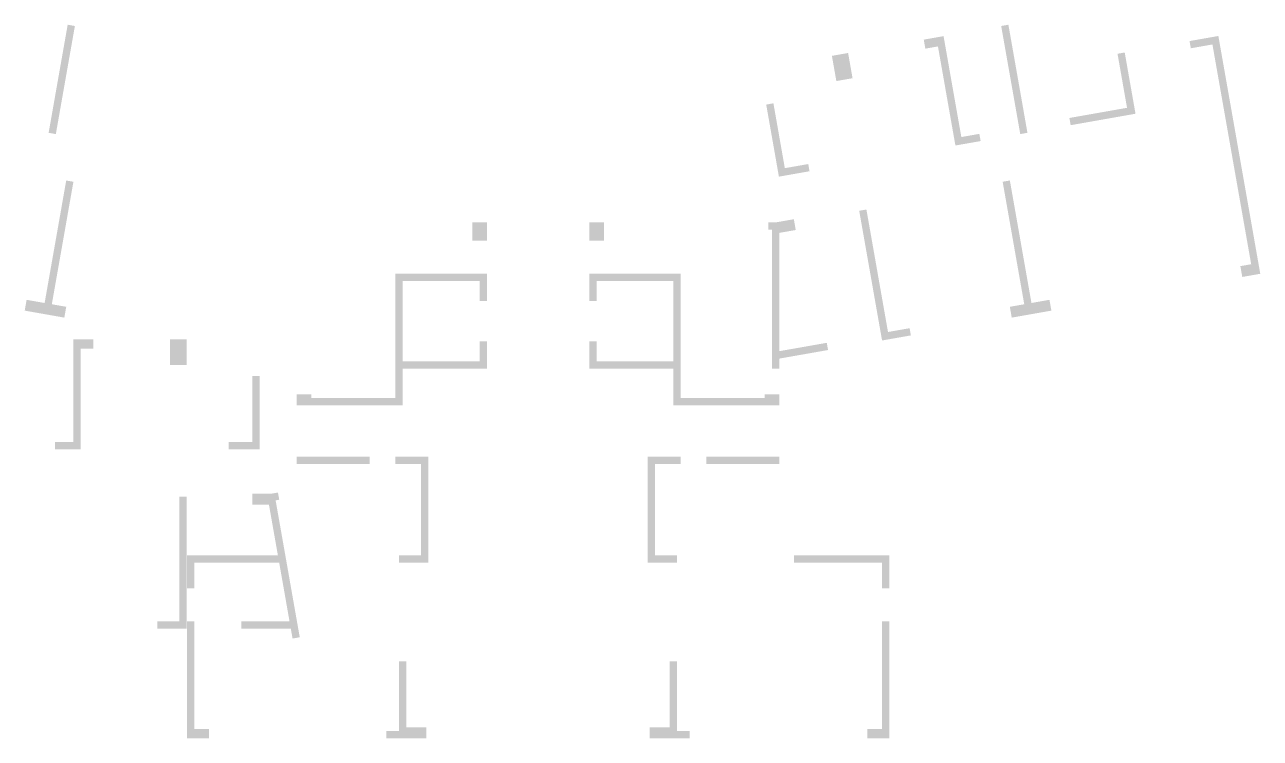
# Model space of a CAD drawing. Extents: x 184967 to 628822, y -100826 to 121332.
# Drawn here: x 595041 to 628822, y -64670 to -45166 of the extents above; entities that cross this region are included whole.
import ezdxf

# ---------------------------------------------------------------- set-up
doc = ezdxf.new("R2010")
doc.units = 0
doc.header["$MEASUREMENT"] = 0
doc.layers.add('03-col-2F~4F$0$$0$COLU_HATCH', color=251, linetype='Continuous', lineweight=0)

msp = doc.modelspace()

# ---------------------------------------------------------------- hatches: boundary and pattern name
at = {"layer": '03-col-2F~4F$0$$0$COLU_HATCH'}
for points in [[(595891.7, -48154.9), (596412.6, -45200.5), (596215.7, -45165.8), (595694.7, -48120.2)], [(622259.2, -48154.9), (622456.1, -48120.2), (621935.2, -45165.8), (621738.2, -45200.5)], [(621141.2, -48149), (621175.9, -48346), (620486.5, -48467.5), (620009, -45759.3), (619664.3, -45820.1), (619620.9, -45573.9), (620162.5, -45478.4), (620648.8, -48235.8)], [(627513.6, -45705.3), (628572.9, -51712.6), (628277.4, -51764.7), (628329.5, -52060.2), (628625, -52008.1), (628821.9, -51973.3), (627675.9, -45473.6), (626888, -45612.5), (626922.7, -45809.5)], [(617552.8, -45938.5), (617604.9, -46234), (617674.4, -46627.9), (617231.2, -46706), (617109.6, -46016.7)], [(625115.4, -45925.1), (625410.6, -47599.3), (623637.9, -47911.8), (623603.2, -47714.9), (625178.9, -47437), (624918.4, -45959.8)], [(615313.7, -47348.8), (615661, -49318.4), (616498.1, -49170.8), (616463.3, -48973.8), (615823.2, -49086.7), (615510.6, -47314)], [(595782.3, -52806.6), (596372.7, -49458.3), (596175.7, -49423.5), (595585.3, -52771.9), (595092.9, -52685.1), (595040.8, -52980.5), (596124.1, -53171.5), (596176.2, -52876.1)], [(621974.7, -52876.1), (622026.8, -53171.5), (623110.1, -52980.5), (623058, -52685.1), (622565.6, -52771.9), (621975.2, -49423.5), (621778.2, -49458.3), (622368.6, -52806.6)], [(619234.6, -53460.8), (618643.7, -53565), (618053.3, -50216.6), (617856.3, -50251.3), (618481.5, -53796.7), (619269.3, -53657.7)], [(607275.4, -50569.6), (607675.4, -50569.6), (607675.4, -51069.6), (607275.4, -51069.6)], [(610875.4, -50569.6), (610475.4, -50569.6), (610475.4, -51069.6), (610875.4, -51069.6)], [(615675.4, -50854.5), (615675.4, -54088.3), (616969.5, -53860.2), (617004.3, -54057.1), (615675.5, -54291.4), (615675.4, -54569.6), (615475.4, -54569.6), (615475.4, -50769.6), (615375.4, -50769.6), (615375.4, -50569.6), (615572.3, -50569.6), (616069.2, -50482), (616121.3, -50777.4)], [(602875.4, -55369.6), (602875.4, -55269.6), (602475.4, -55269.6), (602475.4, -55569.6), (605375.4, -55569.6), (605375.4, -54569.6), (607675.4, -54569.6), (607675.4, -53819.6), (607475.4, -53819.6), (607475.4, -54369.6), (605375.4, -54369.6), (605375.4, -52169.6), (607475.4, -52169.6), (607475.4, -52719.6), (607675.4, -52719.6), (607675.4, -51969.6), (605175.4, -51969.6), (605175.4, -55369.6)], [(612775.4, -55569.6), (615675.4, -55569.6), (615675.4, -55269.6), (615475.4, -55269.6), (615275.4, -55269.6), (615275.4, -55369.6), (612975.4, -55369.6), (612975.4, -51969.6), (610475.4, -51969.6), (610475.4, -52719.6), (610675.4, -52719.6), (610675.4, -52169.6), (612775.4, -52169.6), (612775.4, -54369.6), (610675.4, -54369.6), (610675.4, -53819.6), (610475.4, -53819.6), (610475.4, -54569.6), (612775.4, -54569.6)], [(595866.2, -56569.5), (595866.2, -56769.5), (596566.2, -56769.5), (596566.2, -54019.5), (596916.2, -54019.5), (596916.2, -53769.5), (596366.2, -53769.5), (596366.2, -56569.5)], [(599016.2, -53769.5), (599016.2, -54069.5), (599016.2, -54469.5), (599466.2, -54469.5), (599466.2, -53769.5)], [(601466.2, -54769.5), (601466.2, -56769.5), (600616.2, -56769.5), (600616.2, -56569.5), (601266.2, -56569.5), (601266.2, -54769.5)], [(604475.4, -57169.6), (602475.4, -57169.6), (602475.4, -56969.6), (604475.4, -56969.6)], [(605175.4, -56969.6), (605175.4, -57169.6), (605875.4, -57169.6), (605875.4, -59669.6), (605275.4, -59669.6), (605275.4, -59869.6), (606075.4, -59869.6), (606075.4, -56969.6)], [(612975.4, -56969.6), (612975.4, -57169.6), (612275.4, -57169.6), (612275.4, -59669.6), (612875.4, -59669.6), (612875.4, -59869.6), (612075.4, -59869.6), (612075.4, -56969.6)], [(613675.4, -57169.6), (615675.4, -57169.6), (615675.4, -56969.6), (613675.4, -56969.6)], [(598666.2, -61469.5), (599266.2, -61469.5), (599266.2, -58069.5), (599466.2, -58069.5), (599466.2, -61669.5), (598666.2, -61669.5)], [(601718.7, -58284.8), (602280.3, -61469.5), (600966.2, -61469.5), (600966.2, -61669.5), (602315.4, -61669.5), (602363.8, -61943.5), (602560.8, -61908.7), (601900.9, -58166.5), (601999.4, -58149.1), (601964.7, -57952.2), (601770.8, -57986.3), (601266.2, -57986.3), (601266.2, -58286.3)], [(602075.4, -59669.6), (602075.4, -59869.6), (599675.4, -59869.6), (599675.4, -60569.6), (599475.4, -60569.6), (599475.4, -59669.6)], [(616075.4, -59669.6), (616075.4, -59869.6), (618475.4, -59869.6), (618475.4, -60569.6), (618675.4, -60569.6), (618675.4, -59669.6)], [(599675.4, -64669.6), (600075.4, -64669.6), (600075.4, -64419.6), (599675.4, -64419.6), (599675.4, -61469.6), (599475.4, -61469.6), (599475.4, -64669.6)], [(618475.4, -64669.6), (618075.4, -64669.6), (618075.4, -64419.6), (618475.4, -64419.6), (618475.4, -61469.6), (618675.4, -61469.6), (618675.4, -64669.6)], [(604925.4, -64469.6), (604925.4, -64669.6), (606025.4, -64669.6), (606025.4, -64369.6), (605475.4, -64369.6), (605475.4, -62569.6), (605275.4, -62569.6), (605275.4, -64469.6)], [(613225.4, -64469.6), (613225.4, -64669.6), (612125.4, -64669.6), (612125.4, -64369.6), (612675.4, -64369.6), (612675.4, -62569.6), (612875.4, -62569.6), (612875.4, -64469.6)]]:
    msp.add_hatch(color=256, dxfattribs=at).paths.add_polyline_path(points)

doc.saveas('drawing.dxf')
